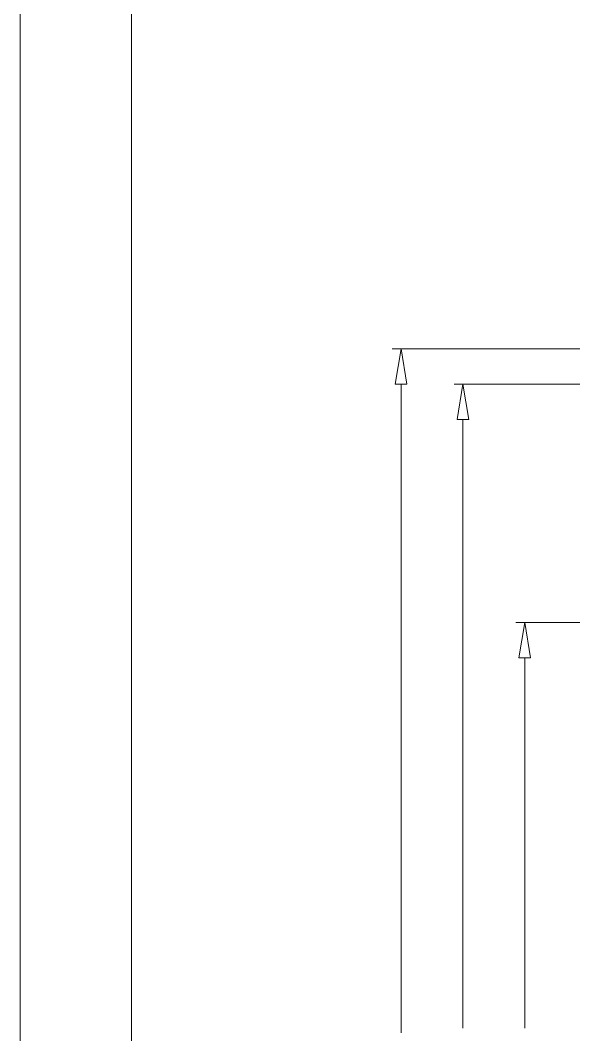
# Model space of a CAD drawing. Header units: millimetres. Extents: x 0 to 260, y 22 to 203.
# Drawn here: x 0.13 to 22.43, y 66.55 to 107.44 of the extents above; entities that cross this region are included whole.
import ezdxf

# ---------------------------------------------------------------- set-up
doc = ezdxf.new("R2010")
doc.units = ezdxf.units.MM

msp = doc.modelspace()

# ---------------------------------------------------------------- linework, layer by layer
at = {"color": 7, "lineweight": 0}
for points in [[(0.128058, 22.287794), (259.869517, 22.287794), (259.869517, 202.784781), (0.128058, 202.784781)], [(4.604456, 198.308031), (255.392767, 198.308031), (255.392767, 26.763839), (4.604456, 26.763839)]]:
    msp.add_lwpolyline(points, close=True, dxfattribs=at)
at = {"color": 3, "lineweight": 0, "true_color": 0x00ff00}
for points in [[(25.574484, 94.202003), (15.122031, 94.202003)], [(15.240247, 92.778157), (15.477666, 94.201968)], [(15.477596, 94.202003), (15.714663, 92.778192)], [(15.240247, 92.778157), (15.714733, 92.778157)], [(15.477596, 92.778157), (15.477596, 66.620037)], [(34.779267, 92.778157), (17.613101, 92.778157)], [(17.731564, 91.354628), (17.96863, 92.778086)], [(17.968771, 92.778157), (18.206191, 91.354698)], [(17.731564, 91.354628), (18.20605, 91.354628)], [(17.968771, 91.354628), (17.968771, 66.810467)], [(26.944779, 83.16909), (20.104418, 83.16909)], [(20.222704, 81.745561), (20.460123, 83.169019)], [(20.460088, 83.16909), (20.697155, 81.745631)], [(20.222704, 81.745561), (20.69719, 81.745561)], [(20.460088, 81.745561), (20.460088, 66.810361)]]:
    msp.add_lwpolyline(points, dxfattribs=at)

doc.saveas('drawing.dxf')
